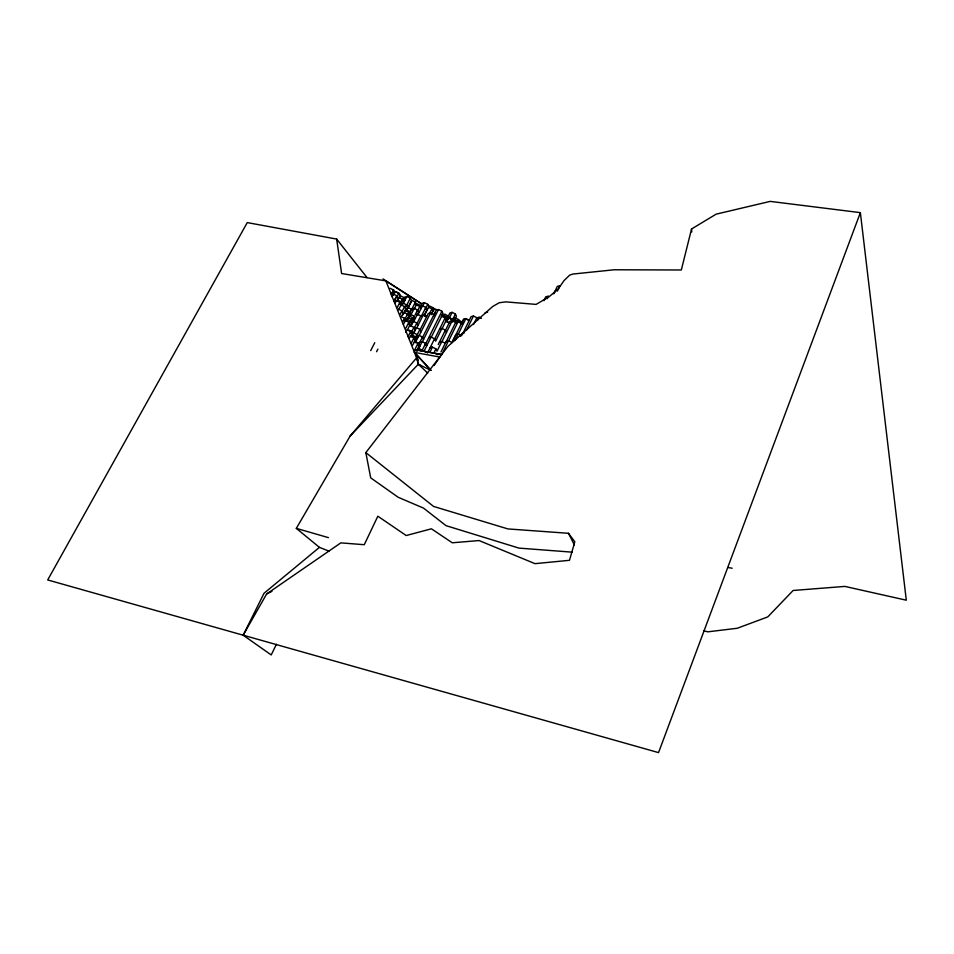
<?xml version="1.0" encoding="UTF-8"?>
<svg xmlns="http://www.w3.org/2000/svg" width="954" height="954" viewBox="0 0 954 954"><rect width="100%" height="100%" fill="white"/><g stroke="black" fill="none" stroke-linecap="round" stroke-linejoin="round"><path stroke-width="1.43" d="M434.118 365.477L441.559 354.518L415.026 349.677L414.441 352.396L430.91 370.319L418.341 364.213L416.612 357.822L385.869 280.881L341.615 273.524L336.655 239.072L247.265 222.592L47.7 579.949L658.546 752.611L860.365 212.635L770.212 201.389L716.132 214.161L691.543 228.984L681.323 269.982L614.114 269.779L572.829 274.06L569.657 275.157L564.1 280.536L557.816 289.467L548.86 296.909L536.1 304.398L505.835 301.881L499.204 302.752L492.669 306.496L447.951 346.374L365.835 452.601L370.701 477.847L398.188 497.284L423.552 508.124L446.007 525.654L518.94 548.097L572.364 552.175M553.594 293.82L554.811 291.185M554.322 292.795L557.267 286.438L559.938 285.675L557.434 291.077M547.155 298.757L548.395 296.086L545.748 296.825L543.971 300.641M477.918 319.805L479.146 317.253L481.424 318.397M466.506 330.251L473.434 316.012L476.845 317.718L473.542 324.515M276.421 644.272L271.222 654.945L243.175 635.197L264.043 593.257L319.423 547.369L328.963 551.126M454.986 340.566L458.23 333.936L461.676 335.653M458.182 334.305L465.862 318.6L469.285 320.305M460.496 336.249L461.772 333.638L464.252 332.982M462.261 334.711L471.037 316.68L473.434 316.012M441.523 355.007L448.511 340.769L451.969 342.486L455.845 334.58L458.23 333.936M448.511 341.15L458.027 321.76L461.438 323.466M452.578 341.568L463.489 319.256L465.862 318.6M461.247 324.157L462.94 320.687M461.617 324.3L462.249 323.024L458.898 321.355L456.584 321.999M452.029 320.425L452.494 319.471L449.227 317.837M445.244 343.237L441.797 341.532L437.015 351.203L435.906 348.866L432.424 347.149L430.087 347.769M448.177 316.513L449.918 312.995L452.148 312.352L455.404 313.973L453.126 318.6L455.368 317.956L458.635 319.59L459.637 321.844M441.857 341.818L452.256 320.711L455.666 322.416L459.387 321.355L462.69 323.001M452.59 322.058L453.675 319.864L457.002 321.522L456.084 323.382M454.128 320.472L455.368 317.956M455.273 318.541L456.406 316.239L455.404 313.973M440.951 351.966L446.15 341.401L448.511 340.769M445.923 342.224L455.666 322.416M456.835 322.213L457.24 321.391L453.925 319.733L451.385 320.508L451.862 319.554L448.535 317.897L446.257 318.541L446.901 317.241L443.586 315.595L441.32 316.239L442.274 314.319L443.324 316.609M457.109 321.999L457.586 321.033L454.295 319.387L452.029 320.031L452.411 319.232L449.131 317.587L446.877 318.231M457.431 322.035L458.635 319.59M429.884 352.3L432.424 347.149M446.46 332.469L445.375 330.12L441.94 328.414L435.644 341.138L434.535 338.801L431.065 337.072L428.74 337.716M446.985 318.481L448.225 315.953L444.958 314.331L442.728 314.963M441.952 328.868L446.186 320.317M448.535 317.897L446.806 321.391L445.113 317.956L441.69 316.251M452.148 312.352L449.251 318.219L448.225 315.953M433.951 352.837L435.906 348.866M438.244 344.573L445.375 330.12M444.743 331.837L449.918 321.367L452.256 320.711M424.136 351.024L431.065 337.072M431.172 337.418L443.002 313.616L441.917 311.242L438.494 309.525L436.169 310.205L421.895 338.765M443.848 316.561L444.958 314.331M427.535 352.908L434.535 338.801M434.571 339.23L445.113 317.956M417.22 350.917L419.176 346.982M418.627 348.723L422.145 341.663L425.627 343.392L426.772 345.742M422.276 342.021L438.494 309.525M422.038 350.607L425.627 343.392M425.055 345.121L441.917 311.242M429.61 313.508L431.935 308.881L428.584 307.212M415.264 342.724L418.961 335.331L422.431 337.06L423.576 339.409M428.728 307.617L429.55 305.984L432.877 307.653L432.09 309.227L434.344 308.559L437.683 310.229M419.116 335.701L430.564 312.876L433.987 314.582M431.28 314.677L434.344 308.559M414.298 350.738L418.114 343.106L414.561 341.341M418.138 345.646L422.431 337.06M433.653 315.857L435.453 312.256M416.755 350.583L419.295 345.503L418.114 343.106M416.838 351.048L418.102 348.508M425.293 309.227L427.762 304.326L424.411 302.645L422.157 303.324L420.177 307.248M411.794 336.261L415.05 329.81L413.881 327.425L411.544 332.052M413.571 333.471L416.493 327.675L419.951 329.392L421.096 331.753M416.671 328.057L423.123 315.225L426.557 316.931M424.339 315.667L428.859 306.675L427.762 304.326M411.377 342.903L413.917 337.859L410.351 336.094L409.075 338.622M415.288 337.99L417.017 334.544L413.535 332.815M416.648 335.975L419.951 329.392M420.082 329.822L428.251 313.544L430.564 312.876M412.653 345.157L415.097 340.268L413.917 337.859M414.465 342.247L415.527 340.125L414.346 337.728L410.804 335.963L411.806 333.983L410.614 331.563L407.06 329.798L405.784 332.338M415.133 341.604L416.421 339.052L415.24 336.655L411.723 334.914L410.804 336.738M410.721 325.839L412.772 321.784L411.603 319.387L408.133 317.658M410.864 326.351L413.988 320.186L412.832 317.801L409.373 316.072M413.452 322.023L417.411 314.188L420.833 315.893L423.123 315.225M417.482 314.82L418.699 312.411L417.566 310.038L414.155 308.333L411.889 309.013L415.395 302.108L411.997 300.415L408.085 308.106M417.602 315.357L422.455 305.745L425.83 307.426L426.939 309.788L424.268 315.094L426.521 316.215M422.419 306.568L424.411 302.645M407.99 336.75L410.614 331.563M410.458 333.447L411.52 331.324L409.183 330.167M413.404 321.331L416.85 323.048L414.191 328.319L416.493 327.675M417.625 322.249L420.833 315.893M421.298 316.43L425.83 307.426M406.964 319.972L408.682 316.573L407.501 314.164L404.019 312.423M408.193 318.397L410.005 314.82L408.837 312.423L405.378 310.694M409.445 316.776L410.888 313.949L409.719 311.564L406.273 309.847L407.608 307.224L406.44 304.803L402.993 303.086M410.733 315.094L414.155 308.333M414.37 308.762L416.528 304.493L415.395 302.108M405.915 328.116L408.884 322.237L405.355 320.484L403.029 321.164L404.496 318.278L400.966 316.525M408.586 324.539L410.399 320.938L406.905 319.196L404.603 319.876M410.435 321.701L411.603 319.387M411.651 320.127L412.832 317.801M412.891 318.481L414.084 316.12L410.649 314.415M407.406 329.941L410.077 324.67L408.884 322.237M417.566 310.038L415.133 314.856L417.411 314.188M417.101 311.767L419.748 306.52L416.361 304.839M392.094 296.754L393.442 294.094L396.936 295.835L398.14 298.292L397.293 299.938L400.775 301.679L401.968 304.111L401.491 305.041M402.707 314.999L405.772 308.989L404.579 306.556L402.063 311.505M404.138 313.115L406.142 309.191L404.961 306.771L401.097 304.827L399.893 302.37L396.387 300.629L394.097 301.345M406.285 310.742L411.448 300.593L410.303 298.185L406.869 296.479L404.615 297.183M405.176 318.731L407.501 314.164M407.608 314.832L408.837 312.423M403.387 324.348L405.355 320.484M409.719 312.447L411.377 309.179L407.954 307.474M405.736 321.498L406.905 319.196M401.694 305.626L403.685 301.738L402.505 299.317L399.034 297.588M403.172 303.706L406.869 296.479M399.953 314.665L401.896 310.849L398.39 309.096M405.152 307.343L406.44 304.803M406.583 305.471L410.303 298.185M401.801 315.834L403.101 313.294L401.896 310.849M397.341 300.88L399.976 295.776L398.784 293.331L395.314 291.602L393.048 292.318M399.213 298.292L400.465 295.847L399.285 293.427L395.827 291.697M397.353 307.319L399.893 302.37M399.464 304.243L400.775 301.679M400.811 302.609L402.505 299.317M402.039 301.225L403.9 297.565L400.465 295.847M376.568 351.716L377.891 349.128M398.557 309.764L401.097 304.827M393.62 294.881L395.314 291.602M394.67 300.236L396.936 295.835L394.717 299.604M397.031 296.73L398.784 293.331M370.712 350.583L374.767 342.689M395.039 303.265L396.387 300.629M391.784 293.617L393.644 290.04L390.162 288.299M243.175 635.197L266.643 593.948L340.828 542.874L364.261 544.71L377.844 516.209L406.201 535.528L431.423 528.802L452.268 542.79L479.063 540.548L535.003 563.659L569.478 560.308L574.821 541.765L568.477 533.298L507.886 528.921L433.569 506.431L365.835 452.601M319.423 547.369L296.324 528.361L350.142 436.05L416.612 357.822M391.402 293.868L393.644 290.04L394.849 292.496M350.142 436.05L418.341 364.213L415.992 353.994L414.441 352.396L439.711 357.023M266.643 593.948L271.973 591.313M391.176 294.822L393.442 294.094M415.038 304.529L417.28 303.849L420.654 305.53L420.201 306.425L422.455 305.745M485.133 312.793L487.649 312.089M463.513 319.542L465.874 318.874L469.261 320.58M457.562 321.426L459.828 320.794L462.01 321.892M476.75 317.921L479.146 317.253M439.603 329.058L441.94 328.414M419.82 342.295L422.145 341.663M439.436 342.152L441.797 341.532M425.341 352.169L428.263 352.467M441.559 354.518L415.026 349.677M727.95 567.487L732.147 568.226M703.658 630.785L707.868 631.822L737.275 628.257L767.779 616.904L793.12 590.478L844.862 586.412L906.3 600.197L860.365 212.635M296.324 528.361L328.426 537.639M435.656 353.54L437.981 354.697M418.508 348.317L422.026 350.058M459.124 321.581L461.331 322.679M446.591 321.379L449.93 323.048M445.709 321.271L449.119 322.977M385.869 280.881L421.549 303.813M382.995 278.914L421.632 303.825M420.797 365.799L418.341 364.213L427.702 373.062M415.992 353.994L430.91 370.319M336.655 239.072L366.992 277.531M568.477 533.298L574.368 544.889M411.52 331.324L412.7 333.721L411.782 335.534L415.288 337.275L416.457 339.648L415.252 342.057L418.746 343.786L419.903 346.147M404.496 318.278L405.688 320.711M415.36 329.929L414.203 327.556L410.387 325.684L411.579 323.334L410.399 320.938M417.017 334.544L418.174 336.917M414.084 316.12L415.228 318.505M416.85 323.048L417.995 325.421M403.9 297.565L405.08 299.985M411.377 309.179L412.522 311.553M419.748 306.52L420.869 308.893M431.935 308.881L433.021 311.207M432.877 307.653L433.951 309.978M446.901 317.241L447.939 319.542M416.445 355.246L418.293 360.242M691.543 228.984L691.757 231.953"/></g></svg>
